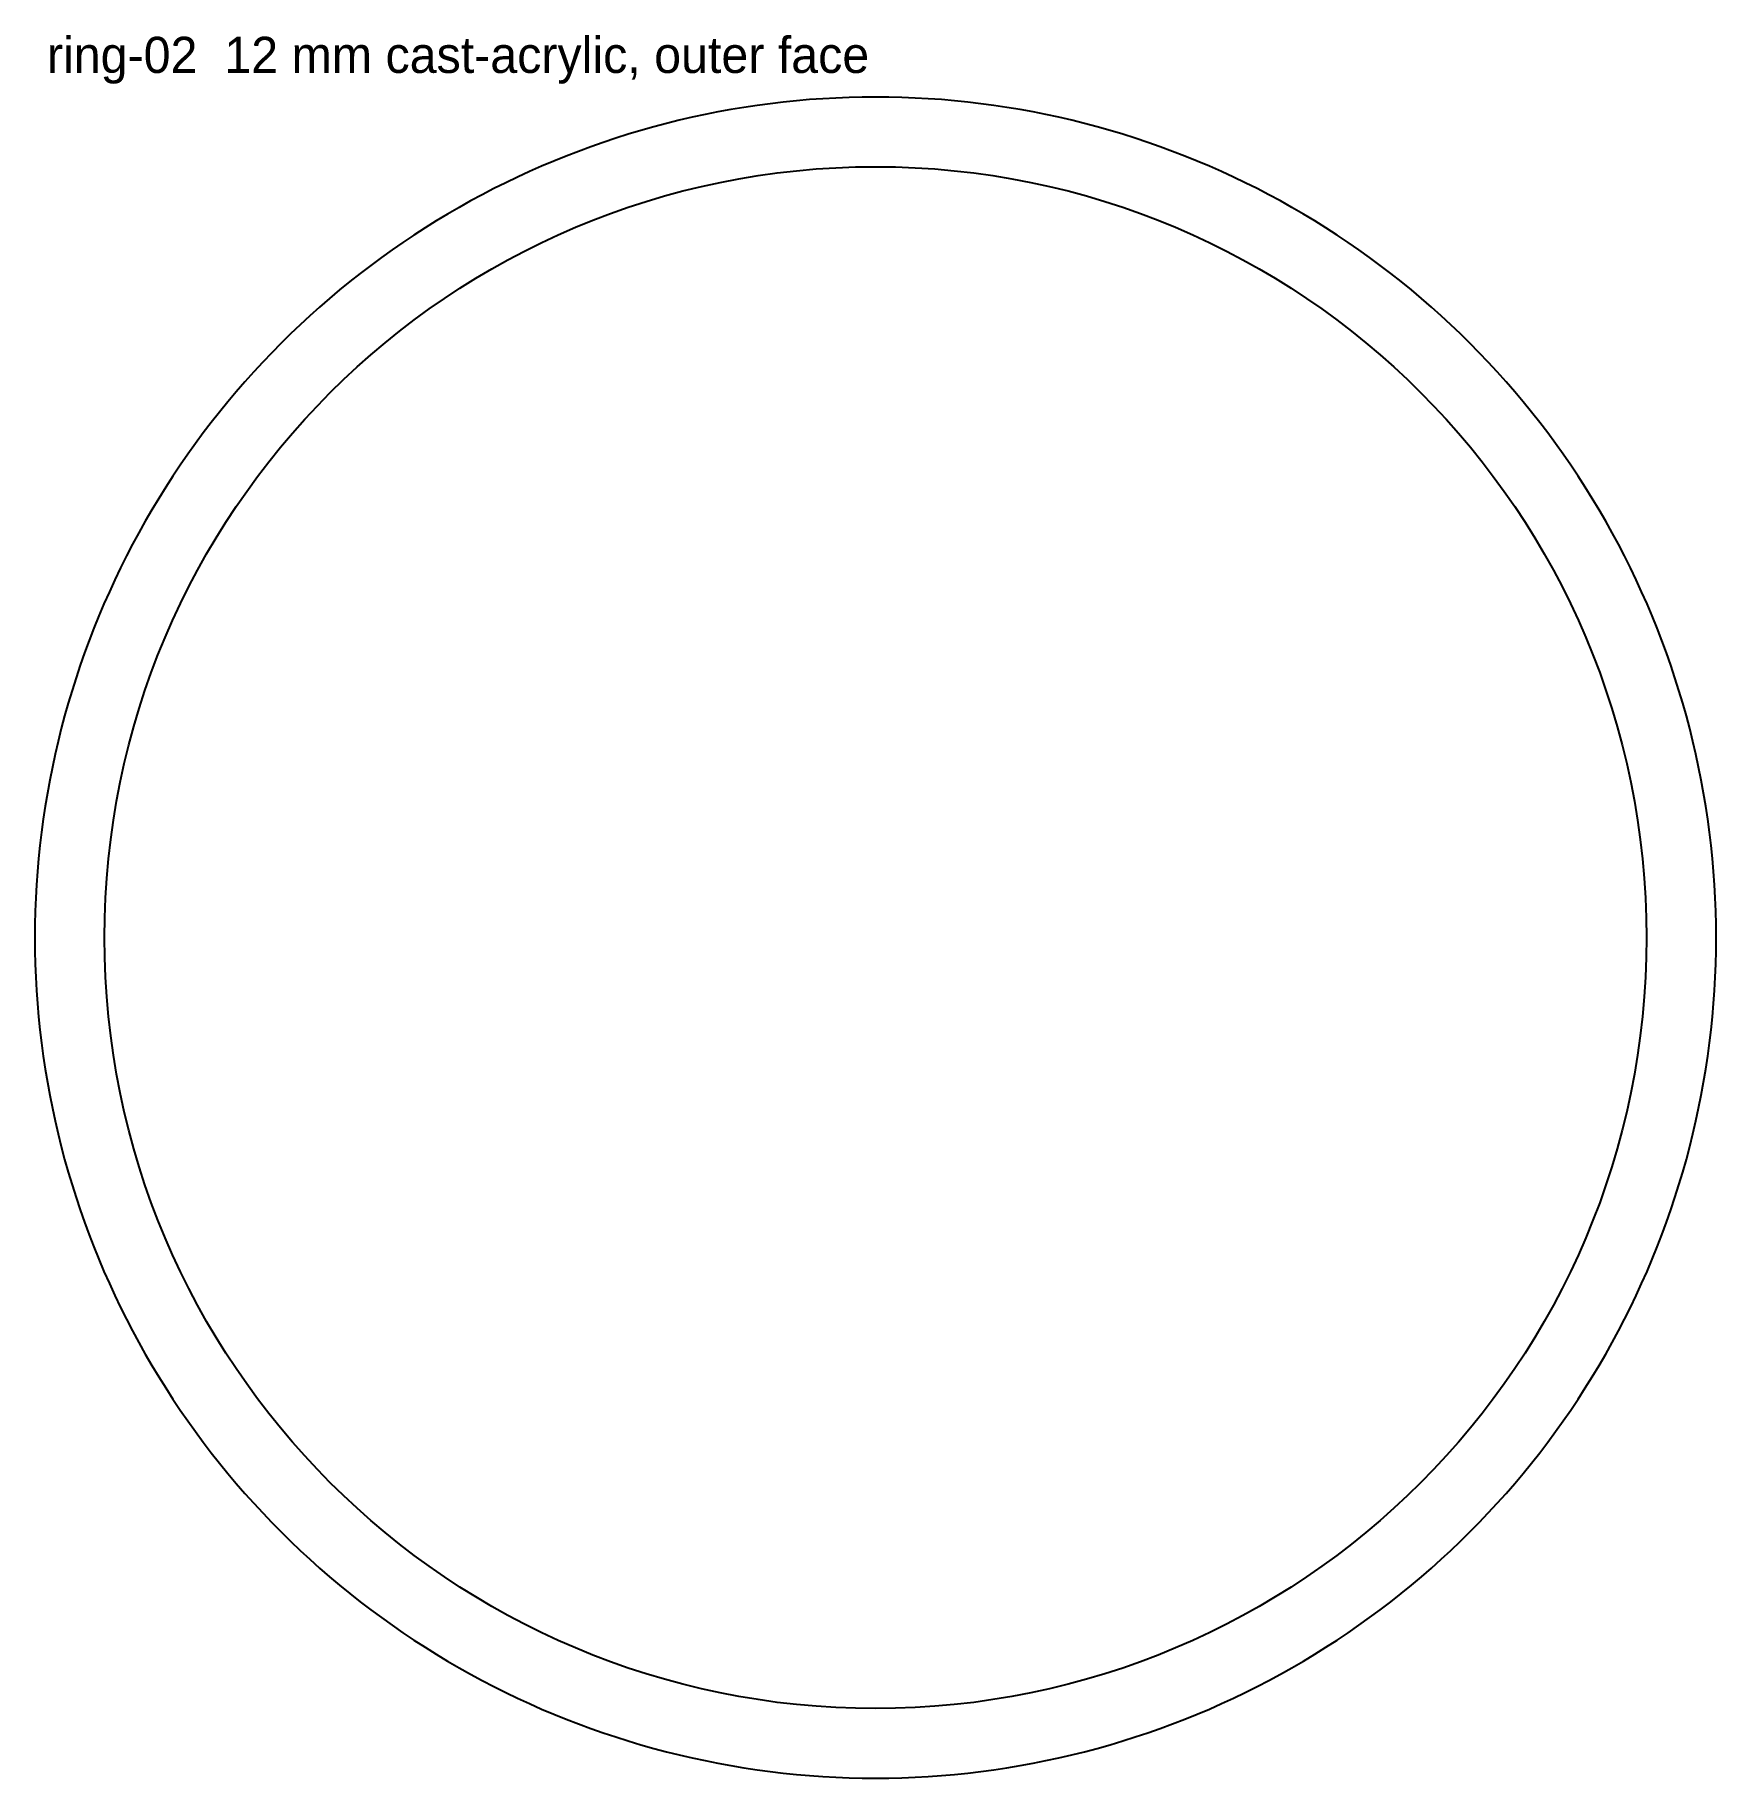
# Model space of a CAD drawing. Header units: millimetres. Extents: x 0 to 279, y 0 to 289.
import ezdxf

# ---------------------------------------------------------------- set-up
doc = ezdxf.new("R2010")
doc.units = ezdxf.units.MM
for name, color, linetype in [('CUT_INSIDE', 5, 'Continuous'), ('CUT_OUTSIDE', 1, 'Continuous'), ('NOTES', 7, 'Continuous')]:
    doc.layers.add(name, color=color, linetype=linetype)

msp = doc.modelspace()

# ---------------------------------------------------------------- linework, layer by layer
at = {"layer": 'CUT_INSIDE'}
msp.add_circle((139.48, 139.48), 127.93, dxfattribs=at)
at = {"layer": 'CUT_OUTSIDE'}
msp.add_lwpolyline([(278.97, 139.48), (278.95, 141.68), (278.9, 143.87), (278.81, 146.06), (278.69, 148.24), (278.54, 150.43), (278.35, 152.61), (278.13, 154.79), (277.87, 156.97), (277.58, 159.14), (277.25, 161.3), (276.89, 163.47), (276.5, 165.62), (276.07, 167.77), (275.61, 169.91), (275.12, 172.05), (274.59, 174.17), (274.03, 176.29), (273.43, 178.4), (272.8, 180.5), (272.14, 182.59), (271.45, 184.67), (270.72, 186.73), (269.96, 188.79), (269.17, 190.83), (268.35, 192.86), (267.5, 194.88), (266.61, 196.88), (265.69, 198.87), (264.75, 200.85), (263.77, 202.81), (262.76, 204.75), (261.72, 206.68), (260.65, 208.59), (259.55, 210.49), (258.42, 212.37), (257.26, 214.22), (256.07, 216.07), (254.85, 217.89), (253.6, 219.69), (252.33, 221.47), (251.03, 223.23), (249.7, 224.98), (248.34, 226.7), (246.96, 228.4), (245.55, 230.07), (244.11, 231.73), (242.65, 233.36), (241.16, 234.97), (239.65, 236.55), (238.12, 238.12), (236.55, 239.65), (234.97, 241.16), (233.36, 242.65), (231.73, 244.11), (230.07, 245.55), (228.4, 246.96), (226.7, 248.34), (224.98, 249.7), (223.23, 251.03), (221.47, 252.33), (219.69, 253.6), (217.89, 254.85), (216.07, 256.07), (214.22, 257.26), (212.37, 258.42), (210.49, 259.55), (208.59, 260.65), (206.68, 261.72), (204.75, 262.76), (202.81, 263.77), (200.85, 264.75), (198.87, 265.69), (196.88, 266.61), (194.88, 267.5), (192.86, 268.35), (190.83, 269.17), (188.79, 269.96), (186.73, 270.72), (184.67, 271.45), (182.59, 272.14), (180.5, 272.8), (178.4, 273.43), (176.29, 274.03), (174.17, 274.59), (172.05, 275.12), (169.91, 275.61), (167.77, 276.07), (165.62, 276.5), (163.47, 276.89), (161.3, 277.25), (159.14, 277.58), (156.97, 277.87), (154.79, 278.13), (152.61, 278.35), (150.43, 278.54), (148.24, 278.69), (146.06, 278.81), (143.87, 278.9), (141.68, 278.95), (139.48, 278.97), (137.29, 278.95), (135.1, 278.9), (132.91, 278.81), (130.73, 278.69), (128.54, 278.54), (126.36, 278.35), (124.18, 278.13), (122, 277.87), (119.83, 277.58), (117.66, 277.25), (115.5, 276.89), (113.35, 276.5), (111.2, 276.07), (109.06, 275.61), (106.92, 275.12), (104.8, 274.59), (102.68, 274.03), (100.57, 273.43), (98.47, 272.8), (96.38, 272.14), (94.3, 271.45), (92.24, 270.72), (90.18, 269.96), (88.14, 269.17), (86.11, 268.35), (84.09, 267.5), (82.08, 266.61), (80.1, 265.69), (78.12, 264.75), (76.16, 263.77), (74.22, 262.76), (72.29, 261.72), (70.38, 260.65), (68.48, 259.55), (66.6, 258.42), (64.75, 257.26), (62.9, 256.07), (61.08, 254.85), (59.28, 253.6), (57.5, 252.33), (55.74, 251.03), (53.99, 249.7), (52.27, 248.34), (50.57, 246.96), (48.9, 245.55), (47.24, 244.11), (45.61, 242.65), (44, 241.16), (42.42, 239.65), (40.85, 238.12), (39.32, 236.55), (37.8, 234.97), (36.32, 233.36), (34.86, 231.73), (33.42, 230.07), (32.01, 228.4), (30.63, 226.7), (29.27, 224.98), (27.94, 223.23), (26.64, 221.47), (25.37, 219.69), (24.12, 217.89), (22.9, 216.07), (21.71, 214.22), (20.55, 212.37), (19.42, 210.49), (18.32, 208.59), (17.25, 206.68), (16.21, 204.75), (15.2, 202.81), (14.22, 200.85), (13.28, 198.87), (12.36, 196.88), (11.47, 194.88), (10.62, 192.86), (9.8, 190.83), (9, 188.79), (8.25, 186.73), (7.52, 184.67), (6.83, 182.59), (6.17, 180.5), (5.54, 178.4), (4.94, 176.29), (4.38, 174.17), (3.85, 172.05), (3.36, 169.91), (2.9, 167.77), (2.47, 165.62), (2.08, 163.47), (1.72, 161.3), (1.39, 159.14), (1.1, 156.97), (0.84, 154.79), (0.62, 152.61), (0.43, 150.43), (0.28, 148.24), (0.15, 146.06), (0.07, 143.87), (0.02, 141.68), (0, 139.48), (0.02, 137.29), (0.07, 135.1), (0.15, 132.91), (0.28, 130.73), (0.43, 128.54), (0.62, 126.36), (0.84, 124.18), (1.1, 122), (1.39, 119.83), (1.72, 117.66), (2.08, 115.5), (2.47, 113.35), (2.9, 111.2), (3.36, 109.06), (3.85, 106.92), (4.38, 104.8), (4.94, 102.68), (5.54, 100.57), (6.17, 98.47), (6.83, 96.38), (7.52, 94.3), (8.25, 92.24), (9, 90.18), (9.8, 88.14), (10.62, 86.11), (11.47, 84.09), (12.36, 82.08), (13.28, 80.1), (14.22, 78.12), (15.2, 76.16), (16.21, 74.22), (17.25, 72.29), (18.32, 70.38), (19.42, 68.48), (20.55, 66.6), (21.71, 64.75), (22.9, 62.9), (24.12, 61.08), (25.37, 59.28), (26.64, 57.5), (27.94, 55.74), (29.27, 53.99), (30.63, 52.27), (32.01, 50.57), (33.42, 48.9), (34.86, 47.24), (36.32, 45.61), (37.8, 44), (39.32, 42.42), (40.85, 40.85), (42.42, 39.32), (44, 37.8), (45.61, 36.32), (47.24, 34.86), (48.9, 33.42), (50.57, 32.01), (52.27, 30.63), (53.99, 29.27), (55.74, 27.94), (57.5, 26.64), (59.28, 25.37), (61.08, 24.12), (62.9, 22.9), (64.75, 21.71), (66.6, 20.55), (68.48, 19.42), (70.38, 18.32), (72.29, 17.25), (74.22, 16.21), (76.16, 15.2), (78.12, 14.22), (80.1, 13.28), (82.08, 12.36), (84.09, 11.47), (86.11, 10.62), (88.14, 9.8), (90.18, 9), (92.24, 8.25), (94.3, 7.52), (96.38, 6.83), (98.47, 6.17), (100.57, 5.54), (102.68, 4.94), (104.8, 4.38), (106.92, 3.85), (109.06, 3.36), (111.2, 2.9), (113.35, 2.47), (115.5, 2.08), (117.66, 1.72), (119.83, 1.39), (122, 1.1), (124.18, 0.84), (126.36, 0.62), (128.54, 0.43), (130.73, 0.28), (132.91, 0.15), (135.1, 0.07), (137.29, 0.02), (139.48, 0), (141.68, 0.02), (143.87, 0.07), (146.06, 0.15), (148.24, 0.28), (150.43, 0.43), (152.61, 0.62), (154.79, 0.84), (156.97, 1.1), (159.14, 1.39), (161.3, 1.72), (163.47, 2.08), (165.62, 2.47), (167.77, 2.9), (169.91, 3.36), (172.05, 3.85), (174.17, 4.38), (176.29, 4.94), (178.4, 5.54), (180.5, 6.17), (182.59, 6.83), (184.67, 7.52), (186.73, 8.25), (188.79, 9), (190.83, 9.8), (192.86, 10.62), (194.88, 11.47), (196.88, 12.36), (198.87, 13.28), (200.85, 14.22), (202.81, 15.2), (204.75, 16.21), (206.68, 17.25), (208.59, 18.32), (210.49, 19.42), (212.37, 20.55), (214.22, 21.71), (216.07, 22.9), (217.89, 24.12), (219.69, 25.37), (221.47, 26.64), (223.23, 27.94), (224.98, 29.27), (226.7, 30.63), (228.4, 32.01), (230.07, 33.42), (231.73, 34.86), (233.36, 36.32), (234.97, 37.8), (236.55, 39.32), (238.12, 40.85), (239.65, 42.42), (241.16, 44), (242.65, 45.61), (244.11, 47.24), (245.55, 48.9), (246.96, 50.57), (248.34, 52.27), (249.7, 53.99), (251.03, 55.74), (252.33, 57.5), (253.6, 59.28), (254.85, 61.08), (256.07, 62.9), (257.26, 64.75), (258.42, 66.6), (259.55, 68.48), (260.65, 70.38), (261.72, 72.29), (262.76, 74.22), (263.77, 76.16), (264.75, 78.12), (265.69, 80.1), (266.61, 82.08), (267.5, 84.09), (268.35, 86.11), (269.17, 88.14), (269.96, 90.18), (270.72, 92.24), (271.45, 94.3), (272.14, 96.38), (272.8, 98.47), (273.43, 100.57), (274.03, 102.68), (274.59, 104.8), (275.12, 106.92), (275.61, 109.06), (276.07, 111.2), (276.5, 113.35), (276.89, 115.5), (277.25, 117.66), (277.58, 119.83), (277.87, 122), (278.13, 124.18), (278.35, 126.36), (278.54, 128.54), (278.69, 130.73), (278.81, 132.91), (278.9, 135.1), (278.95, 137.29), (278.97, 139.48)], close=True, dxfattribs=at)

# ---------------------------------------------------------------- texts
at = {"layer": 'NOTES'}
msp.add_text('ring-02  12 mm cast-acrylic, outer face', height=6, dxfattribs=at).set_placement((2, 282.97))

doc.saveas('drawing.dxf')
